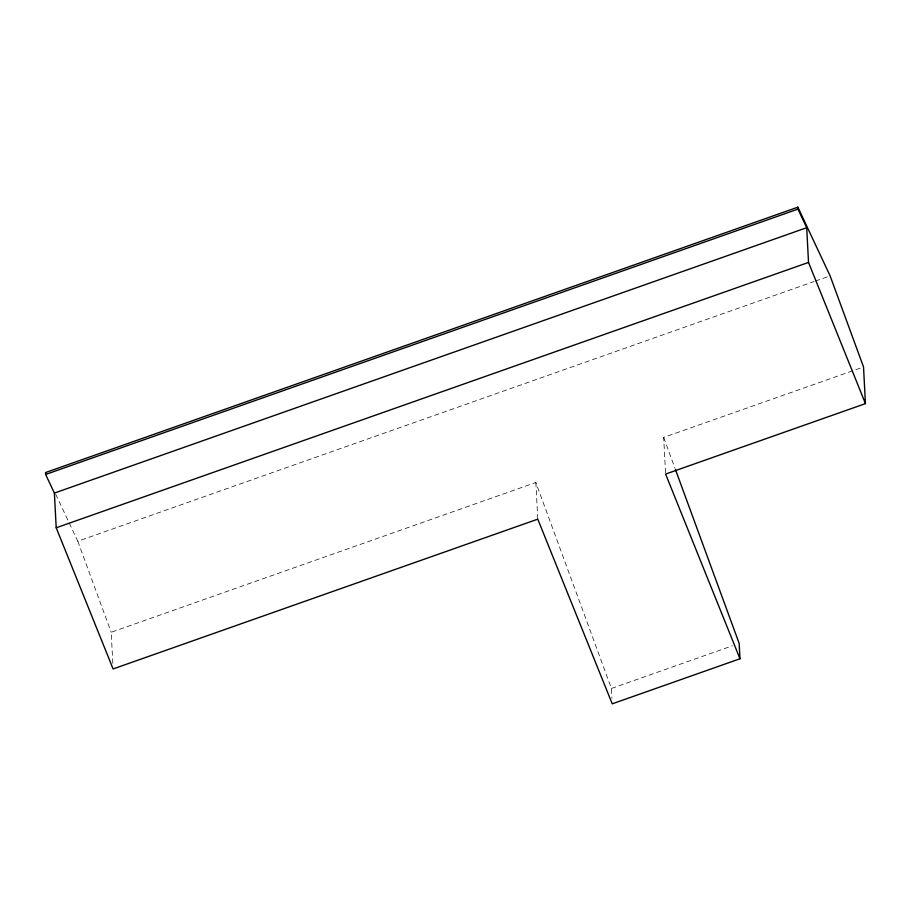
<?xml version="1.0" encoding="UTF-8"?>
<svg xmlns="http://www.w3.org/2000/svg" width="911" height="911" viewBox="0 0 911 911"><rect width="100%" height="100%" fill="white"/><g stroke="black" fill="none" stroke-linecap="round" stroke-linejoin="round"><path stroke-width="0.68" stroke-dasharray="4.55 3.42" d="M55.696 494.172L77.788 541.236L814.013 281.545M815.356 281.078L827.427 276.819M112.816 663.299L111.188 632.268L535.85 482.5L611.429 688.465L611.941 698.236M665.531 472.661L663.675 437.405L862.284 367.406M611.429 688.465L732.512 645.751M663.675 437.405L675.005 468.311M77.788 541.236L111.188 632.268M535.85 482.5L537.775 519.156"/><path stroke-width="1.37" d="M739.971 658.767L665.599 474.073L865.45 403.619L863.526 366.962L830.115 275.874L797.865 207.173L45.55 472.547L45.652 474.46L54.387 493.079L56.209 527.788L113.112 668.936L537.775 519.156L612.238 703.827L739.971 658.767L739.163 643.405L675.472 469.598M45.652 474.46L797.968 209.097L797.865 207.173M54.387 493.079L806.702 227.704L797.968 209.097M56.209 527.788L808.524 262.425L806.702 227.704M808.524 262.425L865.45 403.619"/></g></svg>
